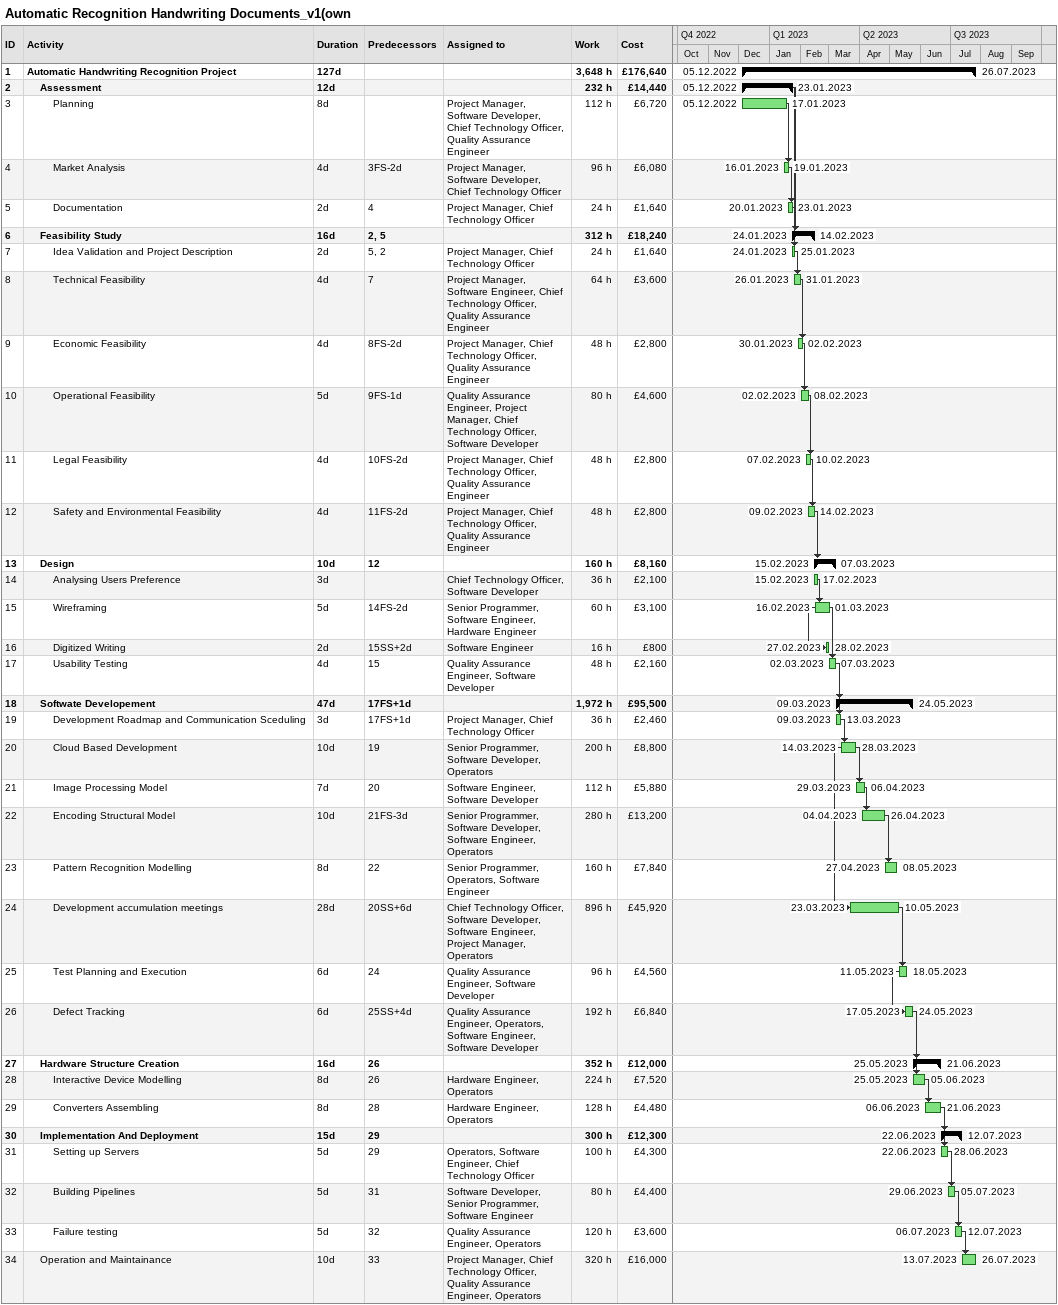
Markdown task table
Automatic Recognition Handwriting Documents_v1(own

| ID | Level | Task | Duration | Start | Finish | Predecessors | Resources | Work (h) | Cost (£) |
|---|---|---|---|---|---|---|---|---|---|
| 1 | 1 | **Automatic Handwriting Recognition Project** | 127d | 2022-12-05 | 2023-07-26 |  |  | 3648 | 176640 |
| 2 | 2 | **Assessment** | 12d | 2022-12-05 | 2023-01-23 |  |  | 232 | 14440 |
| 3 | 3 | Planning | 8d | 2022-12-05 | 2023-01-17 |  | Project Manager, Software Developer, Chief Technology Officer, Quality Assurance Engineer | 112 | 6720 |
| 4 | 3 | Market Analysis | 4d | 2023-01-16 | 2023-01-19 | 3FS-2d | Project Manager, Software Developer, Chief Technology Officer | 96 | 6080 |
| 5 | 3 | Documentation | 2d | 2023-01-20 | 2023-01-23 | 4 | Project Manager, Chief Technology Officer | 24 | 1640 |
| 6 | 2 | **Feasibility Study** | 16d | 2023-01-24 | 2023-02-14 | 2, 5 |  | 312 | 18240 |
| 7 | 3 | Idea Validation and Project Description | 2d | 2023-01-24 | 2023-01-25 | 5, 2 | Project Manager, Chief Technology Officer | 24 | 1640 |
| 8 | 3 | Technical Feasibility | 4d | 2023-01-26 | 2023-01-31 | 7 | Project Manager, Software Engineer, Chief Technology Officer, Quality Assurance Engineer | 64 | 3600 |
| 9 | 3 | Economic Feasibility | 4d | 2023-01-30 | 2023-02-02 | 8FS-2d | Project Manager, Chief Technology Officer, Quality Assurance Engineer | 48 | 2800 |
| 10 | 3 | Operational Feasibility | 5d | 2023-02-02 | 2023-02-08 | 9FS-1d | Quality Assurance Engineer, Project Manager, Chief Technology Officer, Software Developer | 80 | 4600 |
| 11 | 3 | Legal Feasibility | 4d | 2023-02-07 | 2023-02-10 | 10FS-2d | Project Manager, Chief Technology Officer, Quality Assurance Engineer | 48 | 2800 |
| 12 | 3 | Safety and Environmental Feasibility | 4d | 2023-02-09 | 2023-02-14 | 11FS-2d | Project Manager, Chief Technology Officer, Quality Assurance Engineer | 48 | 2800 |
| 13 | 2 | **Design** | 10d | 2023-02-15 | 2023-03-07 | 12 |  | 160 | 8160 |
| 14 | 3 | Analysing Users Preference | 3d | 2023-02-15 | 2023-02-17 |  | Chief Technology Officer, Software Developer | 36 | 2100 |
| 15 | 3 | Wireframing | 5d | 2023-02-16 | 2023-03-01 | 14FS-2d | Senior Programmer, Software Engineer, Hardware Engineer | 60 | 3100 |
| 16 | 3 | Digitized Writing | 2d | 2023-02-27 | 2023-02-28 | 15SS+2d | Software Engineer | 16 | 800 |
| 17 | 3 | Usability Testing | 4d | 2023-03-02 | 2023-03-07 | 15 | Quality Assurance Engineer, Software Developer | 48 | 2160 |
| 18 | 2 | **Softwate Developement** | 47d | 2023-03-09 | 2023-05-24 | 17FS+1d |  | 1972 | 95500 |
| 19 | 3 | Development Roadmap and Communication Sceduling | 3d | 2023-03-09 | 2023-03-13 | 17FS+1d | Project Manager, Chief Technology Officer | 36 | 2460 |
| 20 | 3 | Cloud Based Development | 10d | 2023-03-14 | 2023-03-28 | 19 | Senior Programmer, Software Developer, Operators | 200 | 8800 |
| 21 | 3 | Image Processing Model | 7d | 2023-03-29 | 2023-04-06 | 20 | Software Engineer, Software Developer | 112 | 5880 |
| 22 | 3 | Encoding Structural Model | 10d | 2023-04-04 | 2023-04-26 | 21FS-3d | Senior Programmer, Software Developer, Software Engineer, Operators | 280 | 13200 |
| 23 | 3 | Pattern Recognition Modelling | 8d | 2023-04-27 | 2023-05-08 | 22 | Senior Programmer, Operators, Software Engineer | 160 | 7840 |
| 24 | 3 | Development accumulation meetings | 28d | 2023-03-23 | 2023-05-10 | 20SS+6d | Chief Technology Officer, Software Developer, Software Engineer, Project Manager, Operators | 896 | 45920 |
| 25 | 3 | Test Planning and Execution | 6d | 2023-05-11 | 2023-05-18 | 24 | Quality Assurance Engineer, Software Developer | 96 | 4560 |
| 26 | 3 | Defect Tracking | 6d | 2023-05-17 | 2023-05-24 | 25SS+4d | Quality Assurance Engineer, Operators, Software Engineer, Software Developer | 192 | 6840 |
| 27 | 2 | **Hardware Structure Creation** | 16d | 2023-05-25 | 2023-06-21 | 26 |  | 352 | 12000 |
| 28 | 3 | Interactive Device Modelling | 8d | 2023-05-25 | 2023-06-05 | 26 | Hardware Engineer, Operators | 224 | 7520 |
| 29 | 3 | Converters Assembling | 8d | 2023-06-06 | 2023-06-21 | 28 | Hardware Engineer, Operators | 128 | 4480 |
| 30 | 2 | **Implementation And Deployment** | 15d | 2023-06-22 | 2023-07-12 | 29 |  | 300 | 12300 |
| 31 | 3 | Setting up Servers | 5d | 2023-06-22 | 2023-06-28 | 29 | Operators, Software Engineer, Chief Technology Officer | 100 | 4300 |
| 32 | 3 | Building Pipelines | 5d | 2023-06-29 | 2023-07-05 | 31 | Software Developer, Senior Programmer, Software Engineer | 80 | 4400 |
| 33 | 3 | Failure testing | 5d | 2023-07-06 | 2023-07-12 | 32 | Quality Assurance Engineer, Operators | 120 | 3600 |
| 34 | 2 | Operation and Maintainance | 10d | 2023-07-13 | 2023-07-26 | 33 | Project Manager, Chief Technology Officer, Quality Assurance Engineer, Operators | 320 | 16000 |
